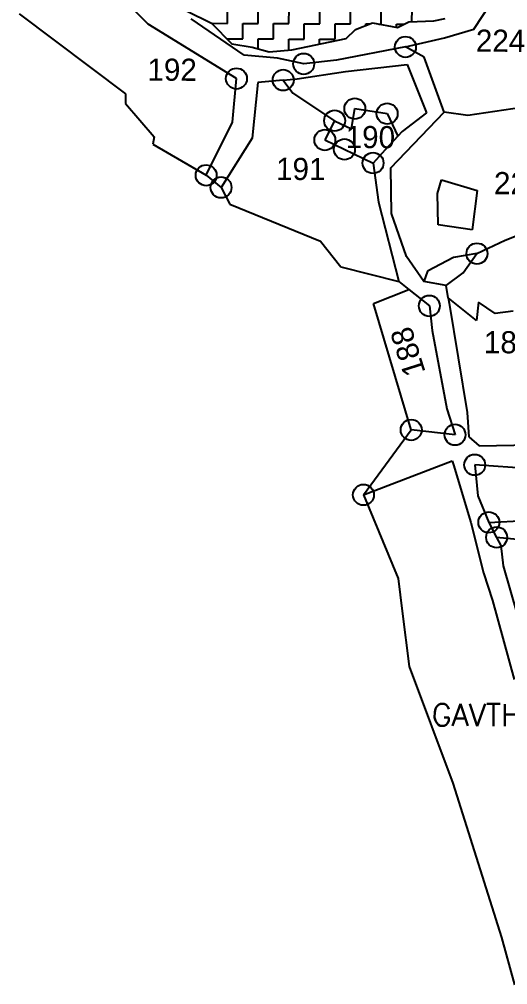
# Model space of a CAD drawing. Header units: metres. Extents: x 281411 to 286097, y 2026212 to 2030446.
# Drawn here: x 283434 to 283848, y 2027878 to 2028698 of the extents above; entities that cross this region are included whole.
import ezdxf
from ezdxf.enums import TextEntityAlignment as Align

# ---------------------------------------------------------------- set-up
doc = ezdxf.new("R2010")
doc.units = ezdxf.units.M
for name, color, linetype in [('POLY_HATCH', 12, 'Continuous'), ('POLY_PARCEL', 6, 'Continuous'), ('POLY_ROAD', 30, 'Continuous'), ('TEXT_MAPIN', 7, 'Continuous'), ('TEXT_PARCEL', 7, 'Continuous'), ('V_BOUND_LINE', 7, 'Continuous')]:
    doc.layers.add(name, color=color, linetype=linetype)
doc.styles.get("Standard").update_dxf_attribs({"font": 'simplex.shx'})
doc.styles.add('TEXT_MAP', font='')
doc.styles.get('TEXT_MAP').set_extended_font_data('Kruti Dev 050')

msp = doc.modelspace()

# ---------------------------------------------------------------- linework, layer by layer
for centre in [(283761.23, 2028674.35), (283674.9, 2028659.96), (283617.84, 2028647.48), (283657.51, 2028646.18), (283718.3, 2028621.95), (283745.69, 2028617.71), (283701.13, 2028611.75), (283692.84, 2028595.36), (283709.47, 2028587.41), (283733.74, 2028575.81), (283592.16, 2028565.41), (283604.77, 2028555.08), (283821.91, 2028498.89), (283781.51, 2028454.55), (283766.15, 2028349.25), (283803.3, 2028345.13), (283820.02, 2028319.59), (283725.58, 2028294.12), (283832, 2028270.78), (283838.59, 2028258.07)]:
    msp.add_circle(centre, 8.88)
at = {"layer": 'POLY_HATCH'}
for p, q in [((283575.55, 2028705.12), (283596.66, 2028694.45)), ((283596.66, 2028694.45), (283613.9, 2028677.07)), ((283718.79, 2028689.09), (283733.25, 2028694.8)), ((283733.25, 2028694.8), (283754.39, 2028690.86)), ((283754.39, 2028690.86), (283764.03, 2028695.62)), ((283764.03, 2028695.62), (283785.19, 2028696.48)), ((283785.19, 2028696.48), (283794.82, 2028698.36)), ((283711.06, 2028681.44), (283718.79, 2028689.09)), ((283613.9, 2028677.07), (283631.2, 2028674.11)), ((283664.85, 2028672.03), (283711.06, 2028681.44)), ((283631.2, 2028674.11), (283645.61, 2028670.2)), ((283645.61, 2028670.2), (283664.85, 2028672.03))]:
    msp.add_line(p, q, dxfattribs=at)
at = {"layer": 'POLY_HATCH', "linetype": 'Continuous'}
for p, q in [((283610.2, 2028694.36), (283610.26, 2028707.41)), ((283636.29, 2028694.24), (283636.35, 2028707.29)), ((283662.39, 2028694.12), (283662.44, 2028707.17)), ((283688.48, 2028694.01), (283688.54, 2028707.05)), ((283714.57, 2028693.89), (283714.63, 2028706.94)), ((283740.66, 2028693.77), (283740.72, 2028706.82)), ((283766.76, 2028695.73), (283766.81, 2028706.7)), ((283597.15, 2028693.96), (283597.16, 2028694.42)), ((283597.16, 2028694.42), (283610.2, 2028694.36)), ((283623.19, 2028681.26), (283623.25, 2028694.3)), ((283623.25, 2028694.3), (283636.29, 2028694.24)), ((283649.28, 2028681.14), (283649.34, 2028694.18)), ((283649.34, 2028694.18), (283662.39, 2028694.12)), ((283675.37, 2028681.02), (283675.43, 2028694.07)), ((283675.43, 2028694.07), (283688.48, 2028694.01)), ((283701.46, 2028680.9), (283701.52, 2028693.95)), ((283701.52, 2028693.95), (283714.57, 2028693.89)), ((283727.61, 2028693.83), (283730.76, 2028693.82)), ((283727.61, 2028692.57), (283727.61, 2028693.83)), ((283738.7, 2028693.78), (283740.66, 2028693.77)), ((283753.69, 2028690.98), (283753.71, 2028693.71)), ((283753.71, 2028693.71), (283760.11, 2028693.68)), ((283610.14, 2028681.31), (283623.19, 2028681.26)), ((283610.14, 2028680.86), (283610.14, 2028681.31)), ((283636.2, 2028672.75), (283636.23, 2028681.2)), ((283636.23, 2028681.2), (283649.28, 2028681.14)), ((283662.28, 2028671.79), (283662.33, 2028681.08)), ((283662.33, 2028681.08), (283675.37, 2028681.02)), ((283688.4, 2028676.82), (283688.42, 2028680.96)), ((283688.42, 2028680.96), (283701.46, 2028680.9))]:
    msp.add_line(p, q, dxfattribs=at)
at = {"layer": 'POLY_PARCEL'}
for p, q in [((283819.15, 2028689.56), (283835.02, 2028713.45)), ((283794.46, 2028682.14), (283819.15, 2028689.56)), ((283761.23, 2028674.35), (283794.46, 2028682.14)), ((283657.51, 2028646.18), (283665.61, 2028635.19)), ((283665.61, 2028635.19), (283701.13, 2028611.75)), ((283715.49, 2028604.84), (283718.3, 2028621.95)), ((283718.3, 2028621.95), (283745.69, 2028617.71)), ((283814.09, 2028616.21), (283794.19, 2028618.88)), ((283860.01, 2028622.84), (283814.09, 2028616.21)), ((283701.13, 2028611.75), (283692.84, 2028595.36)), ((283701.13, 2028611.75), (283715.49, 2028604.84)), ((283745.69, 2028617.71), (283754.82, 2028598.72)), ((283692.84, 2028595.36), (283733.74, 2028575.81)), ((283788.44, 2028549.91), (283791.92, 2028561.53)), ((283791.92, 2028561.53), (283822.02, 2028552.5)), ((283789, 2028523.21), (283788.44, 2028549.91)), ((283822.02, 2028552.5), (283817.76, 2028518.97)), ((283817.76, 2028518.97), (283789, 2028523.21)), ((283845.94, 2028510.42), (283878.19, 2028523.28)), ((283821.91, 2028498.89), (283845.94, 2028510.42)), ((283802.03, 2028495.56), (283780.05, 2028484.02)), ((283821.91, 2028498.89), (283802.03, 2028495.56)), ((283810.19, 2028482.51), (283821.91, 2028498.89)), ((283780.05, 2028484.02), (283776.94, 2028475.14)), ((283795.9, 2028471.89), (283810.19, 2028482.51)), ((283821.65, 2028442.07), (283797.51, 2028461.41)), ((283823.09, 2028457.81), (283821.65, 2028442.07)), ((283837.44, 2028448.16), (283823.09, 2028457.81)), ((283852.52, 2028450.14), (283837.44, 2028448.16))]:
    msp.add_line(p, q, dxfattribs=at)
at = {"layer": 'POLY_ROAD'}
for p, q in [((283542.93, 2028693.65), (283514.6, 2028722.23)), ((283617.84, 2028647.48), (283542.93, 2028693.65)), ((283624.33, 2028667.3), (283579.4, 2028698.32)), ((283761.23, 2028674.35), (283702.59, 2028663)), ((283777.01, 2028665.58), (283761.23, 2028674.35)), ((283652.78, 2028664.8), (283624.33, 2028667.3)), ((283674.9, 2028659.96), (283652.78, 2028664.8)), ((283702.59, 2028663), (283674.9, 2028659.96)), ((283710.37, 2028653.38), (283762.59, 2028659.47)), ((283762.59, 2028659.47), (283779, 2028618.3)), ((283794.19, 2028618.88), (283777.01, 2028665.58)), ((283669.23, 2028647.25), (283710.37, 2028653.38)), ((283614.51, 2028610.35), (283617.84, 2028647.48)), ((283636.01, 2028644.24), (283631.05, 2028596.84)), ((283657.51, 2028646.18), (283636.01, 2028644.24)), ((283657.51, 2028646.18), (283669.23, 2028647.25)), ((283748.91, 2028571.68), (283794.19, 2028618.88)), ((283592.16, 2028565.41), (283614.51, 2028610.35)), ((283779, 2028618.3), (283758.37, 2028602.57)), ((283758.37, 2028602.57), (283754.82, 2028598.72)), ((283631.05, 2028596.84), (283604.77, 2028555.08)), ((283754.82, 2028598.72), (283744.03, 2028586.99)), ((283744.03, 2028586.99), (283733.74, 2028575.81)), ((283733.74, 2028575.81), (283738.42, 2028542.46)), ((283749.52, 2028532.95), (283748.91, 2028571.68)), ((283738.42, 2028542.46), (283755.52, 2028475.21)), ((283762.01, 2028496.54), (283749.52, 2028532.95)), ((283776.94, 2028475.14), (283762.01, 2028496.54)), ((283795.9, 2028471.89), (283776.94, 2028475.14)), ((283797.51, 2028461.41), (283795.9, 2028471.89)), ((283764.01, 2028468.46), (283781.51, 2028454.55)), ((283781.51, 2028454.55), (283783.93, 2028433.73)), ((283797.51, 2028461.41), (283798.2, 2028456.87)), ((283798.2, 2028456.87), (283813.66, 2028364.05)), ((283783.93, 2028433.73), (283796.28, 2028367.29)), ((283796.28, 2028367.29), (283803.3, 2028345.13)), ((283813.66, 2028364.05), (283815.15, 2028343.5)), ((283803.3, 2028345.13), (283766.15, 2028349.25)), ((283815.15, 2028343.5), (283823.73, 2028335.78)), ((283823.73, 2028335.78), (283888.57, 2028337.07)), ((283725.58, 2028294.12), (283800.82, 2028323.02)), ((283800.82, 2028323.02), (283802.05, 2028319.51)), ((283802.05, 2028319.51), (283816.84, 2028270.69)), ((283891.3, 2028314.58), (283820.02, 2028319.59)), ((283820.02, 2028319.59), (283822.72, 2028293.33)), ((283822.72, 2028293.33), (283832, 2028270.78)), ((283816.84, 2028270.69), (283827.6, 2028228.04)), ((283832, 2028270.78), (283862.93, 2028272.36)), ((283832, 2028270.78), (283838.59, 2028258.07)), ((283907.47, 2028251.37), (283838.59, 2028258.07)), ((283838.59, 2028258.07), (283842.23, 2028251.05)), ((283842.23, 2028251.05), (283844.03, 2028233.88)), ((283844.03, 2028233.88), (283868.11, 2028149.96)), ((283827.6, 2028228.04), (283835.15, 2028204.42)), ((283835.15, 2028204.42), (283853.35, 2028137.39))]:
    msp.add_line(p, q, dxfattribs=at)
at = {"layer": 'V_BOUND_LINE'}
for p, q in [((283433.59, 2028702.32), (283523.73, 2028634.68)), ((283523.73, 2028634.68), (283523.7, 2028626.21)), ((283523.7, 2028626.21), (283548.11, 2028598.13)), ((283548.11, 2028598.13), (283546.95, 2028591.92)), ((283546.95, 2028591.92), (283592.16, 2028565.41)), ((283592.16, 2028565.41), (283604.77, 2028555.08)), ((283604.77, 2028555.08), (283612.3, 2028540.77)), ((283612.3, 2028540.77), (283689.04, 2028509.35)), ((283689.04, 2028509.35), (283706.47, 2028487.8)), ((283706.47, 2028487.8), (283755.52, 2028475.21)), ((283755.52, 2028475.21), (283764.01, 2028468.46)), ((283734.18, 2028456.5), (283764.01, 2028468.46)), ((283766.15, 2028349.25), (283734.18, 2028456.5)), ((283725.58, 2028294.12), (283766.15, 2028349.25)), ((283725.58, 2028294.12), (283755.19, 2028223.11)), ((283755.19, 2028223.11), (283758.46, 2028195.41)), ((283758.46, 2028195.41), (283764.46, 2028148.49)), ((283764.46, 2028148.49), (283801.33, 2028049.45)), ((283801.33, 2028049.45), (283842.63, 2027918.5)), ((283842.63, 2027918.5), (283853.76, 2027878.33))]:
    msp.add_line(p, q, dxfattribs=at)

# ---------------------------------------------------------------- texts
at = {"layer": 'TEXT_MAPIN'}
msp.add_text('GAVTHAN', height=18.786, rotation=359.74128, dxfattribs=at).set_placement((283783.58, 2028098.09))
at = {"layer": 'TEXT_PARCEL', "style": 'TEXT_MAP'}
for s, rotation, p in [('224', 359.74128, (283841.9, 2028670.21)), ('192', 359.74128, (283563.23, 2028645.63)), ('190', 359.74128, (283731.43, 2028588.43)), ('191', 359.74128, (283672.36, 2028561.39)), ('225', 359.74128, (283857.28, 2028549.28)), ('188', 107.59098, (283772.15, 2028418.33)), ('186', 359.74128, (283848.73, 2028414.29))]:
    msp.add_text(s, height=18.786, rotation=rotation, dxfattribs=at).set_placement(p, align=Align.CENTER)

doc.saveas('drawing.dxf')
